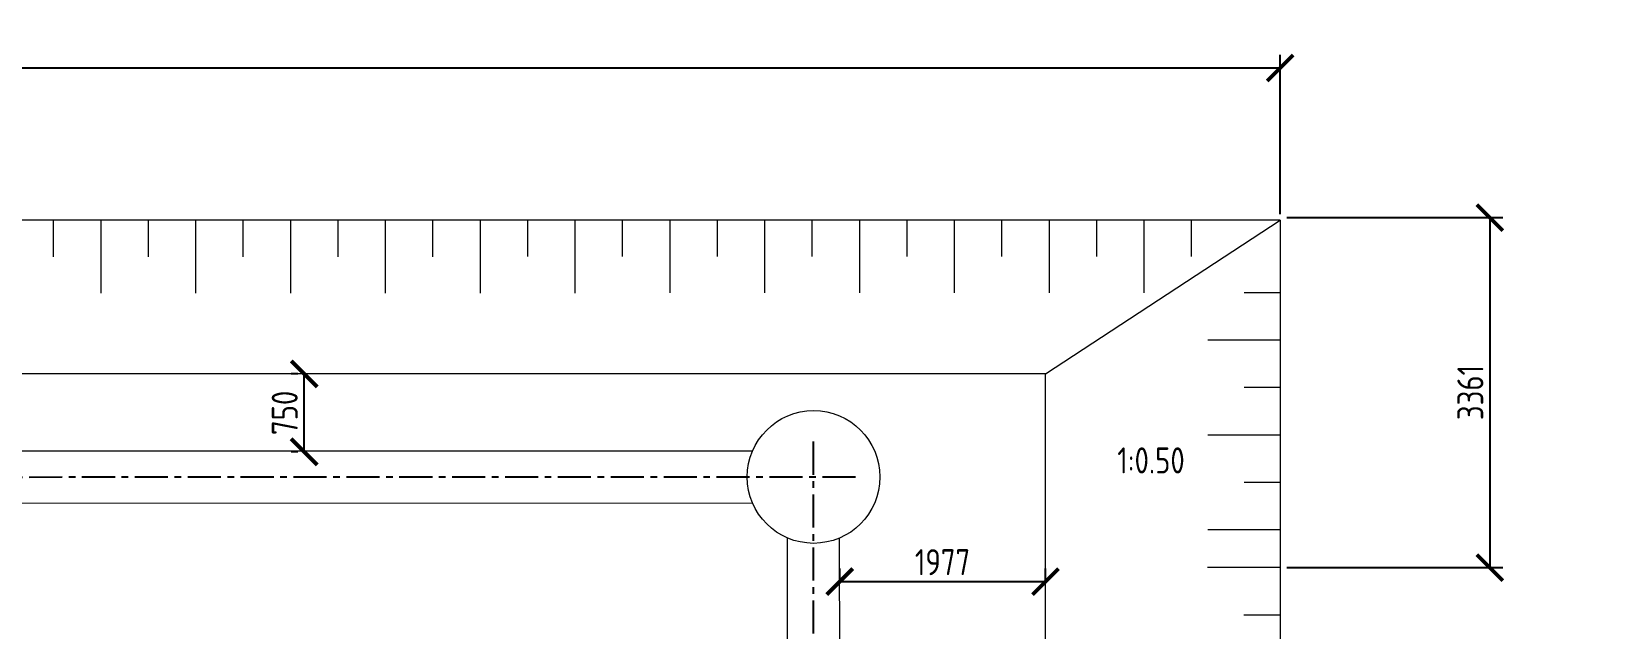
# Model space of a CAD drawing. Header units: millimetres. Extents: x 20530103 to 31271019, y 32092698 to 33532929.
# Drawn here: x 26168478 to 26183515, y 33010754 to 33016500 of the extents above; entities that cross this region are included whole.
import ezdxf
from ezdxf import colors
from ezdxf.entities.mleader import LeaderData, LeaderLine
from ezdxf.math import Vec2, Vec3

# ---------------------------------------------------------------- set-up
doc = ezdxf.new("R2010")
doc.units = ezdxf.units.MM
doc.linetypes.add('осевая', pattern=[50.8, 31.75, -6.35, 6.35, -6.35])
doc.styles.add('GOST 2.304', font='GOST.TTF')
doc.styles.get("Standard").update_dxf_attribs({"font": 'arial.ttf'})
doc.dimstyles.new('ISO-25', dxfattribs={"dimtxt": 2.5, "dimasz": 2.5, "dimexe": 1.25, "dimexo": 0.625, "dimtad": 1, "dimtxsty": 'Standard', "dimcen": 2.5, "dimadec": 0, "dimazin": 0, "dimtfac": 1, "dimtmove": 0, "dimatfit": 3, "dimfxl": 1, "dimarcsym": 0})

# ---------------------------------------------------------------- blocks, each defined once
blk = doc.blocks.new('_ArchTick')
at = {"color": 0, "linetype": 'ByBlock', "const_width": 0.15}
blk.add_lwpolyline([(-0.5, -0.5), (0.5, 0.5)], dxfattribs=at)
blk = doc.blocks.new('*D223')
at = {"color": 0, "lineweight": -2, "transparency": 16777216}
for p, q in [((26142507, 33014744), (26142507, 33016273)), ((26180475, 33014744), (26180475, 33016273)), ((26142507, 33016148), (26180475, 33016148))]:
    blk.add_line(p, q, dxfattribs=at)
at = {"color": 0, "lineweight": -2, "transparency": 16777216, "xscale": 250, "yscale": 250, "zscale": 250, "rotation": 180}
blk.add_blockref('_ArchTick', (26142507, 33016148), dxfattribs=at)
at = {"color": 0, "lineweight": -2, "transparency": 16777216, "xscale": 250, "yscale": 250, "zscale": 250}
blk.add_blockref('_ArchTick', (26180475, 33016148), dxfattribs=at)
at = {"color": 0, "transparency": 16777216, "insert": (26161491, 33016336), "char_height": 250, "attachment_point": 5, "style": 'GOST 2.304'}
blk.add_mtext('37968', dxfattribs=at)
blk = doc.blocks.new('*D231')
at = {"color": 0, "lineweight": -2, "transparency": 16777216}
for p, q in [((26171037, 33013210), (26170974, 33013210)), ((26171099, 33012462), (26171099, 33013210)), ((26171037, 33012462), (26170974, 33012462))]:
    blk.add_line(p, q, dxfattribs=at)
at = {"color": 0, "lineweight": -2, "transparency": 16777216, "xscale": 250, "yscale": 250, "zscale": 250}
for p, rotation in [((26171099, 33013210), 90), ((26171099, 33012462), 270)]:
    blk.add_blockref('_ArchTick', p, dxfattribs=dict(at, rotation=rotation))
at = {"color": 0, "transparency": 16777216, "insert": (26170912, 33012836), "char_height": 250, "attachment_point": 5, "rotation": 90, "style": 'GOST 2.304'}
blk.add_mtext('750', dxfattribs=at)
blk = doc.blocks.new('*D232')
at = {"color": 0, "lineweight": -2, "transparency": 16777216}
for p, q in [((26176243, 33011226), (26176243, 33011340)), ((26178220, 33011226), (26178220, 33011340)), ((26176243, 33011215), (26178220, 33011215))]:
    blk.add_line(p, q, dxfattribs=at)
at = {"color": 0, "lineweight": -2, "transparency": 16777216, "xscale": 250, "yscale": 250, "zscale": 250, "rotation": 180}
blk.add_blockref('_ArchTick', (26176243, 33011215), dxfattribs=at)
at = {"color": 0, "lineweight": -2, "transparency": 16777216, "xscale": 250, "yscale": 250, "zscale": 250}
blk.add_blockref('_ArchTick', (26178220, 33011215), dxfattribs=at)
at = {"color": 0, "transparency": 16777216, "insert": (26177231, 33011402), "char_height": 250, "attachment_point": 5, "style": 'GOST 2.304'}
blk.add_mtext('1977', dxfattribs=at)
blk = doc.blocks.new('*D239')
at = {"color": 0, "lineweight": -2, "transparency": 16777216}
for p, q in [((26180537, 33014711), (26182613, 33014711)), ((26182488, 33014711), (26182488, 33011350)), ((26180537, 33011350), (26182613, 33011350))]:
    blk.add_line(p, q, dxfattribs=at)
at = {"color": 0, "lineweight": -2, "transparency": 16777216, "xscale": 250, "yscale": 250, "zscale": 250}
for p, rotation in [((26182488, 33014711), 90), ((26182488, 33011350), 270)]:
    blk.add_blockref('_ArchTick', p, dxfattribs=dict(at, rotation=rotation))
at = {"color": 0, "transparency": 16777216, "insert": (26182301, 33013031), "char_height": 250, "attachment_point": 5, "rotation": 90, "style": 'GOST 2.304'}
blk.add_mtext('3361', dxfattribs=at)
blk = doc.blocks.new('_None')

msp = doc.modelspace()

# ---------------------------------------------------------------- linework, layer by layer
at = {"lineweight": 20}
for p, q in [((26180474.8723, 33014685.576), (26145978.8642, 33014685.576)), ((26168688.8874, 33014683.5532), (26168688.8874, 33014334.2228)), ((26169144.3699, 33014683.5532), (26169144.3699, 33013984.8925)), ((26169599.8524, 33014683.9082), (26169599.8524, 33014334.5779)), ((26170055.3349, 33014683.9082), (26170055.3349, 33013985.2476)), ((26170510.8174, 33014684.2633), (26170510.8174, 33014334.933)), ((26170966.2999, 33014684.2633), (26170966.2999, 33013985.6027)), ((26171421.7824, 33014684.6184), (26171421.7824, 33014335.2881)), ((26171877.2648, 33014684.6184), (26171877.2648, 33013985.9578)), ((26172332.7473, 33014684.9735), (26172332.7473, 33014335.6432)), ((26172788.2298, 33014684.9735), (26172788.2298, 33013986.3129)), ((26173243.7123, 33014685.3286), (26173243.7123, 33014335.9983)), ((26173699.1948, 33014685.3286), (26173699.1948, 33013986.668)), ((26174154.6773, 33014685.6837), (26174154.6773, 33014336.3534)), ((26174610.1598, 33014685.6837), (26174610.1598, 33013987.0231)), ((26175065.6423, 33014686.0388), (26175065.6423, 33014336.7085)), ((26175521.1248, 33014686.0388), (26175521.1248, 33013987.3781)), ((26175976.6073, 33014686.3939), (26175976.6073, 33014337.0636)), ((26176432.0897, 33014686.3939), (26176432.0897, 33013987.7332)), ((26176887.5722, 33014686.749), (26176887.5722, 33014337.4187)), ((26177343.0547, 33014685.6837), (26177343.0547, 33013987.0231)), ((26177798.5372, 33014686.0388), (26177798.5372, 33014336.7085)), ((26178219.8036, 33013209.8883), (26180474.8723, 33014685.576)), ((26178254.0197, 33014686.0388), (26178254.0197, 33013987.3781)), ((26178709.5022, 33014686.3939), (26178709.5022, 33014337.0636)), ((26179164.9847, 33014686.3939), (26179164.9847, 33013987.7332)), ((26179620.4672, 33014686.749), (26179620.4672, 33014337.4187)), ((26180474.8723, 33014685.576), (26180474.8723, 33006244.5746)), ((26180476.7699, 33013989.319), (26180127.4397, 33013989.0467)), ((26180477.125, 33013533.8367), (26179778.4646, 33013533.292)), ((26178219.8036, 33013209.8883), (26148052.5745, 33013209.8883)), ((26178219.8036, 33010097.109), (26178219.8036, 33013209.8883)), ((26180477.4801, 33013078.3543), (26180128.1499, 33013078.082)), ((26180477.8352, 33012622.872), (26179779.1748, 33012622.3273)), ((26175406.0501, 33012469.4455), (26149472.1076, 33012459.3365)), ((26180478.5454, 33012167.3899), (26180129.2152, 33012167.1175)), ((26175406.5776, 33011969.4457), (26149472.3025, 33011959.3366)), ((26175743.2725, 33009867.6486), (26175742.584, 33011633.9243)), ((26176243.2725, 33009867.8435), (26176242.584, 33011634.1192)), ((26180478.9005, 33011711.9075), (26179780.2401, 33011711.3629)), ((26180474.5172, 33011349.4235), (26179775.8565, 33011349.4235)), ((26180474.5172, 33010893.941), (26180125.1869, 33010893.941))]:
    msp.add_line(p, q, dxfattribs=at)
at = {"color": 1, "linetype": 'осевая', "lineweight": 25, "ltscale": 10}
for p, q in [((26175993.3371, 33009702.1207), (26175992.1997, 33012620.0638)), ((26176393.8804, 33012219.8306), (26148486.163, 33012208.9522))]:
    msp.add_line(p, q, dxfattribs=at)
at = {"lineweight": 20}
msp.add_circle((26175992.3556, 33012220.0639), 637.1384, dxfattribs=at)

# ---------------------------------------------------------------- texts
at = {"lineweight": 20, "insert": (26178859.4646, 33012504.2419), "char_height": 250, "width": 3508.95414, "attachment_point": 1, "rotation": 0.02233381, "style": 'GOST 2.304'}
msp.add_mtext('\\pi49.688;1:0.50', dxfattribs=at)

# ---------------------------------------------------------------- dimensions: what is measured, and where the dimension line sits
for base, p1, p2, picture, middle in [((26180474.8723, 33016148.1424), (26142507.3504, 33014681.6069), (26180474.8723, 33014681.6069), '*D223', (26161491.1113, 33016335.6424)), ((26178219.8036, 33011214.66), (26176242.7673, 33011163.7626), (26178219.8036, 33011163.7626), '*D232', (26177231.2855, 33011402.16))]:
    dim = msp.add_linear_dim(base=base, p1=p1, p2=p2, dimstyle='ISO-25', override={"dimscale": 100, "dimdec": 0, "dimtxsty": 'GOST 2.304', "dimblk1": 'ArchTick', "dimblk2": 'ArchTick', "dimsah": 1})
    dim.commit()
    dim.dimension.update_dxf_attribs({"geometry": picture, "text_midpoint": middle})
dim = msp.add_linear_dim(base=(26182488.3947, 33011350.0858), p1=(26180474.8523, 33014711.2063), p2=(26180474.8523, 33011350.0858), angle=90, dimstyle='ISO-25', override={"dimscale": 100, "dimdec": 0, "dimtxsty": 'GOST 2.304', "dimblk1": 'ArchTick', "dimblk2": 'ArchTick', "dimsah": 1})
dim.commit()
dim.dimension.update_dxf_attribs({"geometry": '*D239', "text_midpoint": (26182300.8947, 33013030.6461)})
dim = msp.add_linear_dim(base=(26171099.4192, 33013209.8883), p1=(26171099.8095, 33012461.9692), p2=(26171099.4192, 33013209.8883), angle=90, text='750', dimstyle='ISO-25', override={"dimscale": 100, "dimdec": 0, "dimtxsty": 'GOST 2.304', "dimblk1": 'ArchTick', "dimblk2": 'ArchTick', "dimsah": 1})
dim.commit()
dim.dimension.update_dxf_attribs({"geometry": '*D231', "text_midpoint": (26170911.9192, 33012835.9287)})

# ---------------------------------------------------------------- leaders
at = {"color": 7, "linetype": 'Continuous', "lineweight": 20}
ml = msp.add_multileader_mtext('Standard', dxfattribs=at)
ml.set_content('{\\C0;Опорная юбка ёмкости}', color=84, style='GOST 2.304')
ml.set_leader_properties(linetype='Continuous', lineweight=20)
ml.set_arrow_properties(name='NONE')
ml.build(insert=Vec2(0, 0))
ml.multileader.update_dxf_attribs({"text_left_attachment_type": 6, "text_right_attachment_type": 6, "dogleg_length": 3, "arrow_head_size": 30, "scale": 100})
ctx = ml.context
ctx.base_point, ctx.scale, ctx.char_height, ctx.arrow_head_size, ctx.landing_gap_size, ctx.plane_origin = Vec3(26217673.5249, 33014341.814), 100, 300, 30, 0, Vec3(26230680.9017, 33017519.0854)
ctx.left_attachment, ctx.right_attachment, ctx.text_align_type = 6, 6, 1
notes = []
notes.append((ctx, [(1, (1, 1, 0), (26217373.5249, 33014341.814), (1, 0), 300, [(0, [(26215760.3806, 33011562.0031)], 0, [])])]))
ctx.mtext.insert, ctx.mtext.width, ctx.mtext.alignment, ctx.mtext.flow_direction = Vec3(26218841.2749, 33014701.814), 2823.818146, 2, 5
for ctx, leaders in notes:
    for number, flags, end, landing, length, lines in leaders:
        leader = LeaderData()
        leader.index, (leader.has_last_leader_line, leader.has_dogleg_vector, leader.attachment_direction) = number, flags
        leader.last_leader_point, leader.dogleg_vector, leader.dogleg_length = Vec3(end), Vec3(landing), length
        for number, points, colour, breaks in lines:
            line = LeaderLine()
            line.index, line.vertices, line.color, line.breaks = number, Vec3.list(points), colors.encode_raw_color(colour), breaks
            leader.lines.append(line)
        ctx.leaders.append(leader)

doc.saveas('drawing.dxf')
